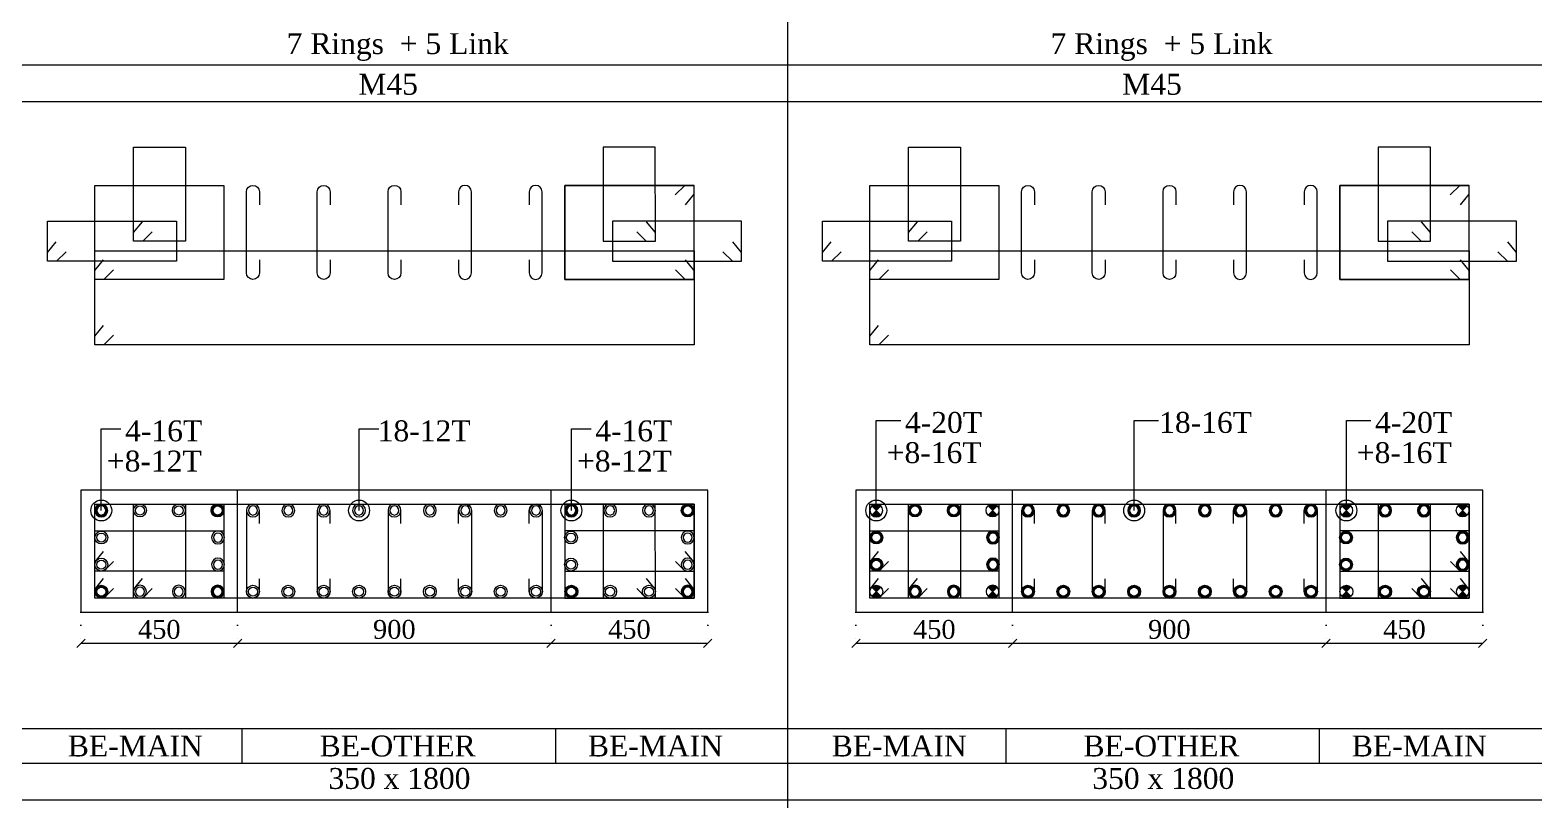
# Model space of a CAD drawing. Header units: millimetres. Extents: x 303 to 27724, y 300 to 68956.
# Drawn here: x 10195 to 14513, y 30529 to 32741 of the extents above; entities that cross this region are included whole.
import ezdxf

# ---------------------------------------------------------------- set-up
doc = ezdxf.new("R2010")
doc.units = ezdxf.units.MM
doc.linetypes.add('( Hidden )', pattern=[0.375, 0.25, -0.125])
doc.linetypes.add('DOT2', pattern=[0.125, 0, -0.125])
doc.layers.get('Defpoints').update_dxf_attribs({"lineweight": 0})
for name, color, linetype, lineweight in [('S-COL. STEEL DIA', 1, 'Continuous', 9), ('S-DIM FOOTING', 7, 'Continuous', 0), ('S-SECTION', 5, 'Continuous', 0), ('S-SECTION MARK', 7, 'Continuous', 0), ('S-SHEET', 7, 'Continuous', 0), ('S-STEEL', 1, 'Continuous', 9), ('S-STEEL-1', 1, 'Continuous', 0), ('S-STEEL-1 C.S.', 106, 'Continuous', 0), ('S-TEXT', 7, 'Continuous', 0)]:
    doc.layers.add(name, color=color, linetype=linetype, lineweight=lineweight)
doc.styles.add('AR', font='ARIALUNI.TTF', dxfattribs={"width": 0.8})
doc.styles.add('S-ROMANS', font='times.ttf')
doc.styles.add('TEXT', font='times.ttf')
doc.dimstyles.new('100', dxfattribs={"dimtxt": 180, "dimasz": 80, "dimexe": 0.18, "dimexo": 0.0625, "dimgap": 1, "dimtad": 1, "dimdec": 0, "dimzin": 0, "dimdsep": 46, "dimtxsty": 'AR', "dimblk": 'DOT', "dimcen": 0.09, "dimse1": 1, "dimse2": 1, "dimclrd": 50, "dimclrt": 256, "dimadec": 0, "dimazin": 0, "dimtfac": 1, "dimtdec": 0, "dimtix": 1, "dimtofl": 0, "dimtmove": 2, "dimatfit": 0, "dimfxl": 1, "dimtolj": 1, "dimtzin": 0, "dimlwd": -1, "dimarcsym": 0})
doc.dimstyles.new('SETU', dxfattribs={"dimtxt": 230, "dimasz": 0.2, "dimexe": 0.1, "dimexo": 0.1, "dimgap": 0.05, "dimtad": 1, "dimdec": 0, "dimzin": 0, "dimdsep": 46, "dimtxsty": 'TEXT', "dimblk": 'OBLIQUE', "dimcen": 0.09, "dimdle": 0.1, "dimclrd": 4, "dimclre": 256, "dimclrt": 256, "dimadec": 1, "dimazin": 0, "dimtfac": 1, "dimtdec": 0, "dimtix": 1, "dimtofl": 0, "dimtmove": 2, "dimatfit": 0, "dimfxl": 1, "dimtolj": 1, "dimtzin": 0, "dimlwd": -1, "dimlwe": -1, "dimarcsym": 1})

# ---------------------------------------------------------------- blocks, each defined once
blk = doc.blocks.new('*U4')
at = {"layer": 'S-COL. STEEL DIA'}
h = blk.add_hatch(color=256, dxfattribs=at)
h.dxf.hatch_style = 1
h.paths.add_polyline_path([(-18.5, 0, 1), (18.5, 0, 1)])
h.paths.add_polyline_path([(13, 0, -1), (-13, 0, -1)], flags=16)
at = {"layer": 'S-COL. STEEL DIA', "lineweight": 5}
for radius in [18.5, 13]:
    blk.add_circle((0, 0), radius, dxfattribs=at)
blk = doc.blocks.new('*U6')
at = {"layer": 'S-COL. STEEL DIA', "lineweight": 5}
for radius in [18.5, 13, 13]:
    blk.add_circle((0, 0), radius, dxfattribs=at)
blk = doc.blocks.new('_Oblique')
at = {"color": 0, "linetype": 'ByBlock', "lineweight": -2}
blk.add_line((-0.5, -0.5), (0.5, 0.5), dxfattribs=at)
blk = doc.blocks.new('*D2043')
at = {"layer": 'Defpoints', "color": 0}
for p in [(10340.5, 31069.2), (10790.5, 31069.2), (10790.5, 30979.4)]:
    blk.add_point(p, dxfattribs=at)
at = {"layer": 'S-DIM FOOTING', "linetype": 'DOT2', "ltscale": 300}
for p, q in [((10340.5, 31069.1), (10340.5, 30979.2)), ((10790.5, 31069.1), (10790.5, 30979.2))]:
    blk.add_line(p, q, dxfattribs=at)
at = {"layer": 'S-DIM FOOTING', "ltscale": 300}
blk.add_line((10340.4, 30979.4), (10790.7, 30979.4), dxfattribs=at)
at = {"layer": 'S-DIM FOOTING', "linetype": 'ByBlock', "xscale": 24, "yscale": 24, "zscale": 24, "rotation": 180}
blk.add_blockref('_Oblique', (10340.5, 30979.4), dxfattribs=at)
at = {"layer": 'S-DIM FOOTING', "linetype": 'ByBlock', "xscale": 24, "yscale": 24, "zscale": 24}
blk.add_blockref('_Oblique', (10790.5, 30979.4), dxfattribs=at)
at = {"layer": 'S-DIM FOOTING', "insert": (10565.5, 31018.8), "char_height": 54, "attachment_point": 5, "style": 'TEXT'}
blk.add_mtext('\\A1;450', dxfattribs=at)
blk = doc.blocks.new('*D2044')
at = {"layer": 'Defpoints', "color": 0}
for p in [(10790.5, 31069.2), (11690.5, 31069.2), (11690.5, 30979.4)]:
    blk.add_point(p, dxfattribs=at)
at = {"layer": 'S-DIM FOOTING', "linetype": 'DOT2', "ltscale": 300}
for p, q in [((10790.5, 31069.1), (10790.5, 30979.2)), ((11690.5, 31069.1), (11690.5, 30979.2))]:
    blk.add_line(p, q, dxfattribs=at)
at = {"layer": 'S-DIM FOOTING', "ltscale": 300}
blk.add_line((10790.4, 30979.4), (11690.7, 30979.4), dxfattribs=at)
at = {"layer": 'S-DIM FOOTING', "linetype": 'ByBlock', "xscale": 24, "yscale": 24, "zscale": 24, "rotation": 180}
blk.add_blockref('_Oblique', (10790.5, 30979.4), dxfattribs=at)
at = {"layer": 'S-DIM FOOTING', "linetype": 'ByBlock', "xscale": 24, "yscale": 24, "zscale": 24}
blk.add_blockref('_Oblique', (11690.5, 30979.4), dxfattribs=at)
at = {"layer": 'S-DIM FOOTING', "insert": (11240.5, 31018.9), "char_height": 54, "attachment_point": 5, "style": 'TEXT'}
blk.add_mtext('\\A1;900', dxfattribs=at)
blk = doc.blocks.new('*D2045')
at = {"layer": 'Defpoints', "color": 0}
for p in [(11690.5, 31069.2), (12140.5, 31069.2), (12140.5, 30979.4)]:
    blk.add_point(p, dxfattribs=at)
at = {"layer": 'S-DIM FOOTING', "linetype": 'DOT2', "ltscale": 300}
for p, q in [((11690.5, 31069.1), (11690.5, 30979.2)), ((12140.5, 31069.1), (12140.5, 30979.2))]:
    blk.add_line(p, q, dxfattribs=at)
at = {"layer": 'S-DIM FOOTING', "ltscale": 300}
blk.add_line((11690.4, 30979.4), (12140.7, 30979.4), dxfattribs=at)
at = {"layer": 'S-DIM FOOTING', "linetype": 'ByBlock', "xscale": 24, "yscale": 24, "zscale": 24, "rotation": 180}
blk.add_blockref('_Oblique', (11690.5, 30979.4), dxfattribs=at)
at = {"layer": 'S-DIM FOOTING', "linetype": 'ByBlock', "xscale": 24, "yscale": 24, "zscale": 24}
blk.add_blockref('_Oblique', (12140.5, 30979.4), dxfattribs=at)
at = {"layer": 'S-DIM FOOTING', "insert": (11915.5, 31018.8), "char_height": 54, "attachment_point": 5, "style": 'TEXT'}
blk.add_mtext('\\A1;450', dxfattribs=at)
blk = doc.blocks.new('_Dot')
at = {"linetype": 'ByBlock', "lineweight": -2}
blk.add_line((-0.5, 0), (-1, 0), dxfattribs=at)
at = {"linetype": 'ByBlock', "const_width": 0.5}
blk.add_lwpolyline([(-0.25, 0, 1), (0.25, 0, 1)], format="xyb", close=True, dxfattribs=at)
blk = doc.blocks.new('*U18')
at = {"layer": 'S-COL. STEEL DIA'}
h = blk.add_hatch(color=256, dxfattribs=at)
h.dxf.hatch_style = 1
h.paths.add_polyline_path([(0, 0), (0, -18.5, 0.198912), (13, -13)])
h.paths.add_polyline_path([(0, 0), (-13, -13, 0.198912), (0, -18.5)])
h.paths.add_polyline_path([(0, 18.5, 0.198912), (-13, 13), (0, 0)])
h.paths.add_polyline_path([(13, 13, 0.198912), (0, 18.5), (0, 0)])
at = {"layer": 'S-COL. STEEL DIA', "lineweight": 5}
for p, q in [((-13, 13), (13, -13)), ((13, 13), (-13, -13))]:
    blk.add_line(p, q, dxfattribs=at)
blk.add_circle((0, 0), 18.5, dxfattribs=at)
blk = doc.blocks.new('*D2085')
at = {"layer": 'Defpoints', "color": 0}
for p in [(12566.1, 31069.2), (13016.1, 31069.2), (13016.1, 30979.4)]:
    blk.add_point(p, dxfattribs=at)
at = {"layer": 'S-DIM FOOTING', "linetype": 'DOT2', "ltscale": 300}
for p, q in [((12566.1, 31069.1), (12566.1, 30979.2)), ((13016.1, 31069.1), (13016.1, 30979.2))]:
    blk.add_line(p, q, dxfattribs=at)
at = {"layer": 'S-DIM FOOTING', "ltscale": 300}
blk.add_line((12566, 30979.4), (13016.2, 30979.4), dxfattribs=at)
at = {"layer": 'S-DIM FOOTING', "linetype": 'ByBlock', "xscale": 24, "yscale": 24, "zscale": 24, "rotation": 180}
blk.add_blockref('_Oblique', (12566.1, 30979.4), dxfattribs=at)
at = {"layer": 'S-DIM FOOTING', "linetype": 'ByBlock', "xscale": 24, "yscale": 24, "zscale": 24}
blk.add_blockref('_Oblique', (13016.1, 30979.4), dxfattribs=at)
at = {"layer": 'S-DIM FOOTING', "insert": (12791.1, 31018.8), "char_height": 54, "attachment_point": 5, "style": 'TEXT'}
blk.add_mtext('\\A1;450', dxfattribs=at)
blk = doc.blocks.new('*D2086')
at = {"layer": 'Defpoints', "color": 0}
for p in [(13016.1, 31069.2), (13916.1, 31069.2), (13916.1, 30979.4)]:
    blk.add_point(p, dxfattribs=at)
at = {"layer": 'S-DIM FOOTING', "linetype": 'DOT2', "ltscale": 300}
for p, q in [((13016.1, 31069.1), (13016.1, 30979.2)), ((13916.1, 31069.1), (13916.1, 30979.2))]:
    blk.add_line(p, q, dxfattribs=at)
at = {"layer": 'S-DIM FOOTING', "ltscale": 300}
blk.add_line((13016, 30979.4), (13916.2, 30979.4), dxfattribs=at)
at = {"layer": 'S-DIM FOOTING', "linetype": 'ByBlock', "xscale": 24, "yscale": 24, "zscale": 24, "rotation": 180}
blk.add_blockref('_Oblique', (13016.1, 30979.4), dxfattribs=at)
at = {"layer": 'S-DIM FOOTING', "linetype": 'ByBlock', "xscale": 24, "yscale": 24, "zscale": 24}
blk.add_blockref('_Oblique', (13916.1, 30979.4), dxfattribs=at)
at = {"layer": 'S-DIM FOOTING', "insert": (13466.1, 31018.9), "char_height": 54, "attachment_point": 5, "style": 'TEXT'}
blk.add_mtext('\\A1;900', dxfattribs=at)
blk = doc.blocks.new('*D2087')
at = {"layer": 'Defpoints', "color": 0}
for p in [(13916.1, 31069.2), (14366.1, 31069.2), (14366.1, 30979.4)]:
    blk.add_point(p, dxfattribs=at)
at = {"layer": 'S-DIM FOOTING', "linetype": 'DOT2', "ltscale": 300}
for p, q in [((13916.1, 31069.1), (13916.1, 30979.2)), ((14366.1, 31069.1), (14366.1, 30979.2))]:
    blk.add_line(p, q, dxfattribs=at)
at = {"layer": 'S-DIM FOOTING', "ltscale": 300}
blk.add_line((13916, 30979.4), (14366.2, 30979.4), dxfattribs=at)
at = {"layer": 'S-DIM FOOTING', "linetype": 'ByBlock', "xscale": 24, "yscale": 24, "zscale": 24, "rotation": 180}
blk.add_blockref('_Oblique', (13916.1, 30979.4), dxfattribs=at)
at = {"layer": 'S-DIM FOOTING', "linetype": 'ByBlock', "xscale": 24, "yscale": 24, "zscale": 24}
blk.add_blockref('_Oblique', (14366.1, 30979.4), dxfattribs=at)
at = {"layer": 'S-DIM FOOTING', "insert": (14141.1, 31018.8), "char_height": 54, "attachment_point": 5, "style": 'TEXT'}
blk.add_mtext('\\A1;450', dxfattribs=at)

msp = doc.modelspace()

# ---------------------------------------------------------------- linework, layer by layer
at = {"layer": 'S-SECTION'}
for points, elevation in [([(12140.5, 31069.2), (12140.5, 31419.2), (10340.5, 31419.2), (10340.5, 31069.2)], 7.6), ([(14366.1, 31069.2), (14366.1, 31419.2), (12566.1, 31419.2), (12566.1, 31069.2)], 8.2)]:
    msp.add_lwpolyline(points, close=True, dxfattribs=dict(at, elevation=elevation))
at = {"layer": 'S-SHEET'}
for p, q in [((12369.1, 68956, -0.3), (12369.1, 299.8, 0.2)), ((303, 32640.7, -0.7), (27724.1, 32640.7, -0.7)), ((303, 30734.2, 7.4), (27724.1, 30734.2, 7.4)), ((10803, 30734.1, -0.1), (10803, 30634.5, -0.1)), ((11703, 30734.1, -0.1), (11703, 30634.5, -0.1)), ((12996.6, 30734.1, -0.7), (12996.6, 30634.5, -0.7)), ((13896.6, 30734.1, -0.7), (13896.6, 30634.5, -0.7)), ((303, 30634.7, -0.7), (27724.1, 30634.7, -0.7)), ((303, 30529.5, -0.7), (27724.1, 30529.5, -0.7)), ((303, 30529.5, -0.7), (27724.1, 30529.5, -0.7))]:
    msp.add_line(p, q, dxfattribs=at)
at = {"layer": 'S-SHEET', "color": 0}
msp.add_line((303, 32535.2, -0.7), (27724.1, 32535.2, -0.7), dxfattribs=at)
at = {"layer": 'S-STEEL', "color": 3}
for points, elevation in [([(10852.9, 32080.8), (10852.9, 32043.1, -1), (10816, 32043.1), (10816, 32276.2, -1), (10852.9, 32276.2), (10852.9, 32239)], 7.6), ([(11056.2, 32080.8), (11056.2, 32043.1, -1), (11019.3, 32043.1), (11019.3, 32276.2, -1), (11056.2, 32276.2), (11056.2, 32239)], 7.6), ([(11259.4, 32080.8), (11259.4, 32043.1, -1), (11222.5, 32043.1), (11222.5, 32276.2, -1), (11259.4, 32276.2), (11259.4, 32239)], 7.6), ([(11424.9, 32080.8), (11424.9, 32043.1, 1), (11461.8, 32043.1), (11461.8, 32276.2, 1), (11424.9, 32276.2), (11424.9, 32239)], 7.6), ([(11628.1, 32080.8), (11628.1, 32043.1, 1), (11665, 32043.1), (11665, 32276.2, 1), (11628.1, 32276.2), (11628.1, 32239)], 7.6), ([(13078.5, 32080.8), (13078.5, 32043.1, -1), (13041.6, 32043.1), (13041.6, 32276.2, -1), (13078.5, 32276.2), (13078.5, 32239)], 8.2), ([(13281.7, 32080.8), (13281.7, 32043.1, -1), (13244.8, 32043.1), (13244.8, 32276.2, -1), (13281.7, 32276.2), (13281.7, 32239)], 8.2), ([(13484.9, 32080.8), (13484.9, 32043.1, -1), (13448, 32043.1), (13448, 32276.2, -1), (13484.9, 32276.2), (13484.9, 32239)], 8.2), ([(13650.5, 32080.8), (13650.5, 32043.1, 1), (13687.4, 32043.1), (13687.4, 32276.2, 1), (13650.5, 32276.2), (13650.5, 32239)], 8.2), ([(13853.7, 32080.8), (13853.7, 32043.1, 1), (13890.6, 32043.1), (13890.6, 32276.2, 1), (13853.7, 32276.2), (13853.7, 32239)], 8.2), ([(10852.9, 31323.1), (10852.9, 31360.8, 1), (10816, 31360.8), (10816, 31127.7, 1), (10852.9, 31127.7), (10852.9, 31164.9)], 7.6), ([(11056.2, 31323.1), (11056.2, 31360.8, 1), (11019.3, 31360.8), (11019.3, 31127.7, 1), (11056.2, 31127.7), (11056.2, 31164.9)], 7.6), ([(11259.4, 31323.1), (11259.4, 31360.8, 1), (11222.5, 31360.8), (11222.5, 31127.7, 1), (11259.4, 31127.7), (11259.4, 31164.9)], 7.6), ([(11424.9, 31323.1), (11424.9, 31360.8, -1), (11461.8, 31360.8), (11461.8, 31127.7, -1), (11424.9, 31127.7), (11424.9, 31164.9)], 7.6), ([(11628.1, 31323.1), (11628.1, 31360.8, -1), (11665, 31360.8), (11665, 31127.7, -1), (11628.1, 31127.7), (11628.1, 31164.9)], 7.6), ([(13078.5, 31323.1), (13078.5, 31360.8, 1), (13041.6, 31360.8), (13041.6, 31127.7, 1), (13078.5, 31127.7), (13078.5, 31164.9)], 8.2), ([(13281.7, 31323.1), (13281.7, 31360.8, 1), (13244.8, 31360.8), (13244.8, 31127.7, 1), (13281.7, 31127.7), (13281.7, 31164.9)], 8.2), ([(13484.9, 31323.1), (13484.9, 31360.8, 1), (13448, 31360.8), (13448, 31127.7, 1), (13484.9, 31127.7), (13484.9, 31164.9)], 8.2), ([(13650.5, 31323.1), (13650.5, 31360.8, -1), (13687.4, 31360.8), (13687.4, 31127.7, -1), (13650.5, 31127.7), (13650.5, 31164.9)], 8.2), ([(13853.7, 31323.1), (13853.7, 31360.8, -1), (13890.6, 31360.8), (13890.6, 31127.7, -1), (13853.7, 31127.7), (13853.7, 31164.9)], 8.2)]:
    msp.add_lwpolyline(points, format="xyb", dxfattribs=dict(at, elevation=elevation))
at = {"layer": 'S-STEEL', "color": 1}
for points, elevation in [([(12047, 32267.4), (12074.5, 32294.7), (12100.6, 32294.7), (12100.6, 32024.7), (11729.8, 32024.7), (11729.8, 32294.7), (12100.6, 32294.7), (12100.6, 32269.7), (12075.4, 32238.8)], 7.6), ([(14272.6, 32267.4), (14300.1, 32294.7), (14326.1, 32294.7), (14326.1, 32024.7), (13955.3, 32024.7), (13955.3, 32294.7), (14326.1, 32294.7), (14326.1, 32269.7), (14300.9, 32238.8)], 8.2), ([(10434.1, 31864), (10406.6, 31836.6), (10380.5, 31836.6), (10380.5, 32106.6), (12101.3, 32106.6), (12101.3, 31836.6), (10380.5, 31836.6), (10380.5, 31861.7), (10405.7, 31892.5)], 7.6), ([(12659.6, 31864), (12632.1, 31836.6), (12606.1, 31836.6), (12606.1, 32106.6), (14326.9, 32106.6), (14326.9, 31836.6), (12606.1, 31836.6), (12606.1, 31861.7), (12631.3, 31892.5)], 8.2), ([(10434.1, 31136.5), (10406.6, 31109.2), (10380.5, 31109.2), (10380.5, 31379.2), (12101.3, 31379.2), (12101.3, 31109.2), (10380.5, 31109.2), (10380.5, 31134.3), (10405.7, 31165.1)], 7.6), ([(12659.6, 31136.5), (12632.1, 31109.2), (12606.1, 31109.2), (12606.1, 31379.2), (14326.9, 31379.2), (14326.9, 31109.2), (12606.1, 31109.2), (12606.1, 31134.3), (12631.3, 31165.1)], 8.2)]:
    msp.add_lwpolyline(points, dxfattribs=dict(at, elevation=elevation))
at = {"layer": 'S-STEEL-1', "color": 41}
for points, elevation in [([(10545.4, 32161.4), (10517.9, 32134.1), (10491.8, 32134.1), (10491.8, 32404.1), (10641.2, 32404.1), (10641.2, 32134.1), (10491.8, 32134.1), (10491.8, 32159.1), (10517, 32190)], 7.6), ([(11936.5, 32161.4), (11964, 32134.1), (11990.1, 32134.1), (11990, 32404.1), (11840.6, 32404.1), (11840.6, 32134.1), (11990.1, 32134.1), (11990.1, 32159.1), (11964.9, 32190)], 7.6), ([(12770.9, 32161.4), (12743.4, 32134.1), (12717.4, 32134.1), (12717.4, 32404.1), (12866.8, 32404.1), (12866.8, 32134.1), (12717.4, 32134.1), (12717.4, 32159.1), (12742.6, 32190)], 8.2), ([(14162, 32161.4), (14189.6, 32134.1), (14215.6, 32134.1), (14215.6, 32404.1), (14066.2, 32404.1), (14066.2, 32134.1), (14215.6, 32134.1), (14215.6, 32159.1), (14190.4, 32190)], 8.2), ([(10297.7, 32104.1), (10270.2, 32076.8), (10244.1, 32076.8), (10244.1, 32191.9), (10614.9, 32191.9), (10614.9, 32076.8), (10244.1, 32076.8), (10244.1, 32101.8), (10269.3, 32132.7)], 7.6), ([(12184.2, 32104.1), (12211.7, 32076.8), (12237.7, 32076.8), (12237.7, 32191.9), (11866.9, 32191.9), (11866.9, 32076.8), (12237.7, 32076.8), (12237.7, 32101.8), (12212.5, 32132.7)], 7.6), ([(12523.2, 32104.1), (12495.7, 32076.8), (12469.7, 32076.8), (12469.7, 32191.9), (12840.5, 32191.9), (12840.5, 32076.8), (12469.7, 32076.8), (12469.7, 32101.8), (12494.9, 32132.7)], 8.2), ([(14409.7, 32104.1), (14437.3, 32076.8), (14463.3, 32076.8), (14463.3, 32191.9), (14092.5, 32191.9), (14092.5, 32076.8), (14463.3, 32076.8), (14463.3, 32101.8), (14438.1, 32132.7)], 8.2), ([(10545.4, 31136.5), (10517.9, 31109.2), (10491.8, 31109.2), (10491.8, 31379.2), (10641.2, 31379.2), (10641.2, 31109.2), (10491.8, 31109.2), (10491.8, 31134.3), (10517, 31165.1)], 7.6), ([(11936.5, 31136.5), (11964, 31109.2), (11990.1, 31109.2), (11990, 31379.2), (11840.6, 31379.2), (11840.6, 31109.2), (11990.1, 31109.2), (11990.1, 31134.3), (11964.9, 31165.1)], 7.6), ([(12770.9, 31136.5), (12743.4, 31109.2), (12717.4, 31109.2), (12717.4, 31379.2), (12866.8, 31379.2), (12866.8, 31109.2), (12717.4, 31109.2), (12717.4, 31134.3), (12742.6, 31165.1)], 8.2), ([(14162, 31136.5), (14189.6, 31109.2), (14215.6, 31109.2), (14215.6, 31379.2), (14066.2, 31379.2), (14066.2, 31109.2), (14215.6, 31109.2), (14215.6, 31134.3), (14190.4, 31165.1)], 8.2), ([(10434.1, 31214.2), (10406.6, 31186.9), (10380.5, 31186.9), (10380.5, 31302), (10751.3, 31302), (10751.3, 31186.9), (10380.5, 31186.9), (10380.5, 31212), (10405.7, 31242.8)], 7.6), ([(12047.8, 31214.2), (12075.3, 31186.9), (12101.3, 31186.9), (12101.3, 31302), (11730.5, 31302), (11730.5, 31186.9), (12101.3, 31186.9), (12101.3, 31212), (12076.1, 31242.8)], 7.6), ([(12659.6, 31214.2), (12632.1, 31186.9), (12606.1, 31186.9), (12606.1, 31302), (12976.9, 31302), (12976.9, 31186.9), (12606.1, 31186.9), (12606.1, 31212), (12631.3, 31242.8)], 8.2), ([(14273.3, 31214.2), (14300.9, 31186.9), (14326.9, 31186.9), (14326.9, 31302), (13956.1, 31302), (13956.1, 31186.9), (14326.9, 31186.9), (14326.9, 31212), (14301.7, 31242.8)], 8.2)]:
    msp.add_lwpolyline(points, dxfattribs=dict(at, elevation=elevation))
at = {"layer": 'S-STEEL-1', "color": 6}
for points, elevation in [([(10434.1, 32052), (10406.6, 32024.7), (10380.5, 32024.7), (10380.5, 32294.7), (10751.3, 32294.7), (10751.3, 32024.7), (10380.5, 32024.7), (10380.5, 32049.7), (10405.7, 32080.6)], 7.6), ([(12047.8, 32052), (12075.3, 32024.7), (12101.3, 32024.7), (12101.3, 32294.7), (11730.5, 32294.7), (11730.5, 32024.7), (12101.3, 32024.7), (12101.3, 32049.7), (12076.2, 32080.6)], 7.6), ([(12659.6, 32052), (12632.1, 32024.7), (12606.1, 32024.7), (12606.1, 32294.7), (12976.9, 32294.7), (12976.9, 32024.7), (12606.1, 32024.7), (12606.1, 32049.7), (12631.3, 32080.6)], 8.2), ([(14273.3, 32052), (14300.9, 32024.7), (14326.9, 32024.7), (14326.9, 32294.7), (13956.1, 32294.7), (13956.1, 32024.7), (14326.9, 32024.7), (14326.9, 32049.7), (14301.7, 32080.6)], 8.2), ([(10434.1, 31136.5), (10406.6, 31109.2), (10380.5, 31109.2), (10380.5, 31379.2), (10751.3, 31379.2), (10751.3, 31109.2), (10380.5, 31109.2), (10380.5, 31134.3), (10405.7, 31165.1)], 7.6), ([(12047.8, 31136.5), (12075.3, 31109.2), (12101.3, 31109.2), (12101.3, 31379.2), (11730.5, 31379.2), (11730.5, 31109.2), (12101.3, 31109.2), (12101.3, 31134.3), (12076.2, 31165.1)], 7.6), ([(12659.6, 31136.5), (12632.1, 31109.2), (12606.1, 31109.2), (12606.1, 31379.2), (12976.9, 31379.2), (12976.9, 31109.2), (12606.1, 31109.2), (12606.1, 31134.3), (12631.3, 31165.1)], 8.2), ([(14273.3, 31136.5), (14300.9, 31109.2), (14326.9, 31109.2), (14326.9, 31379.2), (13956.1, 31379.2), (13956.1, 31109.2), (14326.9, 31109.2), (14326.9, 31134.3), (14301.7, 31165.1)], 8.2)]:
    msp.add_lwpolyline(points, dxfattribs=dict(at, elevation=elevation))
at = {"layer": 'S-STEEL-1 C.S.', "color": 8, "linetype": '( Hidden )'}
for p, q in [((10790.5, 31069.2, 7.6), (10790.5, 31419.2, 7.6)), ((11690.5, 31069.2, 7.6), (11690.5, 31419.2, 7.6)), ((13016.1, 31069.2, 8.2), (13016.1, 31419.2, 8.2)), ((13916.1, 31069.2, 8.2), (13916.1, 31419.2, 8.2))]:
    msp.add_line(p, q, dxfattribs=at)

# ---------------------------------------------------------------- block references
at = {"layer": 'S-COL. STEEL DIA', "xscale": -1, "rotation": 180}
for name, p in [('*U4', (10399, 31360.8, 7.6)), ('*U6', (10834.5, 31360.8, 7.6)), ('*U6', (10936.1, 31360.8, 7.6)), ('*U6', (11037.7, 31360.8, 7.6)), ('*U6', (11139.3, 31360.8, 7.6)), ('*U6', (11240.9, 31360.8, 7.6)), ('*U6', (11342.6, 31360.8, 7.6)), ('*U6', (11444.2, 31360.8, 7.6)), ('*U6', (11545.8, 31360.8, 7.6)), ('*U6', (11647.4, 31360.8, 7.6)), ('*U4', (11749, 31360.8, 7.6)), ('*U6', (11860.3, 31360.8, 7.6)), ('*U6', (11971.6, 31360.8, 7.6)), ('*U18', (12624.5, 31360.8, 8.2)), ('*U4', (13060, 31360.8, 8.2)), ('*U4', (13161.7, 31360.8, 8.2)), ('*U4', (13263.3, 31360.8, 8.2)), ('*U4', (13364.9, 31360.8, 8.2)), ('*U4', (13466.5, 31360.8, 8.2)), ('*U4', (13568.1, 31360.8, 8.2)), ('*U4', (13669.7, 31360.8, 8.2)), ('*U4', (13771.3, 31360.8, 8.2)), ('*U4', (13872.9, 31360.8, 8.2)), ('*U18', (13974.5, 31360.8, 8.2)), ('*U4', (14085.8, 31360.8, 8.2)), ('*U4', (14197.1, 31360.8, 8.2))]:
    msp.add_blockref(name, p, dxfattribs=at)
at = {"layer": 'S-COL. STEEL DIA', "rotation": 180}
for name, p in [('*U6', (10510.3, 31360.8, 7.6)), ('*U6', (10621.6, 31360.8, 7.6)), ('*U4', (10732.9, 31360.8, 7.6)), ('*U4', (12082.9, 31360.8, 7.6)), ('*U4', (12735.8, 31360.8, 8.2)), ('*U4', (12847.1, 31360.8, 8.2)), ('*U18', (12958.4, 31360.8, 8.2)), ('*U18', (14308.4, 31360.8, 8.2))]:
    msp.add_blockref(name, p, dxfattribs=at)
at = {"layer": 'S-COL. STEEL DIA'}
for name, p in [('*U6', (10399, 31283.1, 7.6)), ('*U6', (11747.8, 31283.1, 7.6)), ('*U4', (12624.5, 31283.1, 8.2)), ('*U4', (13973.3, 31283.1, 8.2)), ('*U6', (10399, 31205.4, 7.6)), ('*U6', (11747.8, 31205.4, 7.6)), ('*U4', (12624.5, 31205.4, 8.2)), ('*U4', (13973.3, 31205.4, 8.2)), ('*U4', (10399, 31127.7, 7.6)), ('*U6', (10834.5, 31127.7, 7.6)), ('*U6', (10936.1, 31127.7, 7.6)), ('*U6', (11037.7, 31127.7, 7.6)), ('*U6', (11139.3, 31127.7, 7.6)), ('*U6', (11240.9, 31127.7, 7.6)), ('*U6', (11342.6, 31127.7, 7.6)), ('*U6', (11444.2, 31127.7, 7.6)), ('*U6', (11545.8, 31127.7, 7.6)), ('*U6', (11647.4, 31127.7, 7.6)), ('*U4', (11749, 31127.7, 7.6)), ('*U6', (11860.3, 31127.7, 7.6)), ('*U6', (11971.6, 31127.7, 7.6)), ('*U18', (12624.5, 31127.7, 8.2)), ('*U4', (13060, 31127.7, 8.2)), ('*U4', (13161.7, 31127.7, 8.2)), ('*U4', (13263.3, 31127.7, 8.2)), ('*U4', (13364.9, 31127.7, 8.2)), ('*U4', (13466.5, 31127.7, 8.2)), ('*U4', (13568.1, 31127.7, 8.2)), ('*U4', (13669.7, 31127.7, 8.2)), ('*U4', (13771.3, 31127.7, 8.2)), ('*U4', (13872.9, 31127.7, 8.2)), ('*U18', (13974.5, 31127.7, 8.2)), ('*U4', (14085.8, 31127.7, 8.2)), ('*U4', (14197.1, 31127.7, 8.2))]:
    msp.add_blockref(name, p, dxfattribs=at)
at = {"layer": 'S-COL. STEEL DIA', "xscale": -1}
for name, p in [('*U6', (10734.1, 31283.1, 7.6)), ('*U6', (12082.9, 31283.1, 7.6)), ('*U4', (12959.6, 31283.1, 8.2)), ('*U4', (14308.4, 31283.1, 8.2)), ('*U6', (10734.1, 31205.4, 7.6)), ('*U6', (12082.9, 31205.4, 7.6)), ('*U4', (12959.6, 31205.4, 8.2)), ('*U4', (14308.4, 31205.4, 8.2)), ('*U6', (10510.3, 31127.7, 7.6)), ('*U6', (10621.6, 31127.7, 7.6)), ('*U4', (10732.9, 31127.7, 7.6)), ('*U4', (12082.9, 31127.7, 7.6)), ('*U4', (12735.8, 31127.7, 8.2)), ('*U4', (12847.1, 31127.7, 8.2)), ('*U18', (12958.4, 31127.7, 8.2)), ('*U18', (14308.4, 31127.7, 8.2))]:
    msp.add_blockref(name, p, dxfattribs=at)

# ---------------------------------------------------------------- texts
at = {"layer": 'S-TEXT', "style": 'S-ROMANS'}
for s, p in [('7 Rings  + 5 Link', (10931.3, 32671.8, -0.1)), ('7 Rings  + 5 Link', (13124.9, 32671.8, -0.7)), ('M45', (11137.2, 32555, -0.1)), ('M45', (13330.7, 32555, -0.7)), ('BE-MAIN ', (10303, 30654.3, -0.1)), ('BE-OTHER', (11026, 30654.3, -0.1)), ('BE-MAIN ', (11796.5, 30654.3, -0.1)), ('BE-MAIN ', (12496.6, 30654.3, -0.7)), ('BE-OTHER', (13219.6, 30654.3, -0.7)), ('BE-MAIN ', (13990.1, 30654.3, -0.7)), ('350 x 1800', (11051.3, 30561.1, -0.1)), ('350 x 1800', (13244.8, 30561.1, -0.7))]:
    msp.add_text(s, height=60, dxfattribs=at).set_placement(p)
at = {"layer": 'S-TEXT', "color": 7, "style": 'TEXT'}
for s, p in [('4-16T', (10467.4, 31559.5, 7.6)), ('18-12T', (11192.7, 31559.5, 7.6)), ('4-16T', (11817.4, 31559.5, 7.6)), ('4-20T', (12706.7, 31583.7, 8.2)), ('18-16T', (13436.7, 31583.7, 8.2)), ('4-20T', (14056.7, 31583.7, 8.2)), ('+8-12T', (10415, 31472.7, 7.6)), ('+8-12T', (11765, 31472.7, 7.6)), ('+8-16T', (12654.4, 31496.9, 8.2)), ('+8-16T', (14004.4, 31496.9, 8.2))]:
    msp.add_text(s, height=60, dxfattribs=at).set_placement(p)

# ---------------------------------------------------------------- dimensions: what is measured, and where the dimension line sits
at = {"layer": 'S-DIM FOOTING', "ltscale": 300}
for base, p1, p2, picture, middle in [((10790.5, 30979.4, 7.3), (10340.5, 31069.2, 7.6), (10790.5, 31069.2, 7.6), '*D2043', (10565.5, 31018.8, 7.3)), ((11690.5, 30979.4, 7.3), (10790.5, 31069.2, 7.6), (11690.5, 31069.2, 7.6), '*D2044', (11240.5, 31018.9, 7.3)), ((12140.5, 30979.4, 7.3), (11690.5, 31069.2, 7.6), (12140.5, 31069.2, 7.6), '*D2045', (11915.5, 31018.8, 7.3)), ((13016.1, 30979.4, 7.9), (12566.1, 31069.2, 8.2), (13016.1, 31069.2, 8.2), '*D2085', (12791.1, 31018.8, 7.9)), ((13916.1, 30979.4, 7.9), (13016.1, 31069.2, 8.2), (13916.1, 31069.2, 8.2), '*D2086', (13466.1, 31018.9, 7.9)), ((14366.1, 30979.4, 7.9), (13916.1, 31069.2, 8.2), (14366.1, 31069.2, 8.2), '*D2087', (14141.1, 31018.8, 7.9))]:
    dim = msp.add_linear_dim(base=base, p1=p1, p2=p2, angle=180, dimstyle='SETU', override={"dimscale": 1.2, "dimtxt": 45, "dimasz": 20, "dimgap": 10, "dimblk1": 'Oblique', "dimblk2": 'Oblique', "dimsah": 1, "dimclrd": 256, "dimarcsym": 1}, dxfattribs=at)
    dim.commit()
    dim.dimension.update_dxf_attribs({"geometry": picture, "text_midpoint": middle})

# ---------------------------------------------------------------- leaders
at = {"layer": 'S-SECTION MARK'}
for points in [[(12624.5, 31360.8, 8.2), (12624.5, 31619.6, 8.2), (12694.8, 31619.6, 8.2)], [(13364.9, 31360.8, 8.2), (13364.9, 31619.6, 8.2), (13435.1, 31619.6, 8.2)], [(13974.5, 31360.8, 8.2), (13974.5, 31619.6, 8.2), (14044.8, 31619.6, 8.2)], [(10399, 31360.8, 7.6), (10399, 31595.4, 7.6), (10455.4, 31595.4, 7.6)], [(11139.3, 31360.8, 7.6), (11139.3, 31595.4, 7.6), (11195.8, 31595.4, 7.6)], [(11749, 31360.8, 7.6), (11749, 31595.4, 7.6), (11805.4, 31595.4, 7.6)]]:
    msp.add_leader(points, dimstyle='100', override={"dimasz": 60, "dimtad": 0, "dimclrd": 256, "dimldrblk": 'DotBlank', "dimfxl": 50, "dimfxlon": 1, "dimarcsym": 1}, dxfattribs=at)

doc.saveas('drawing.dxf')
